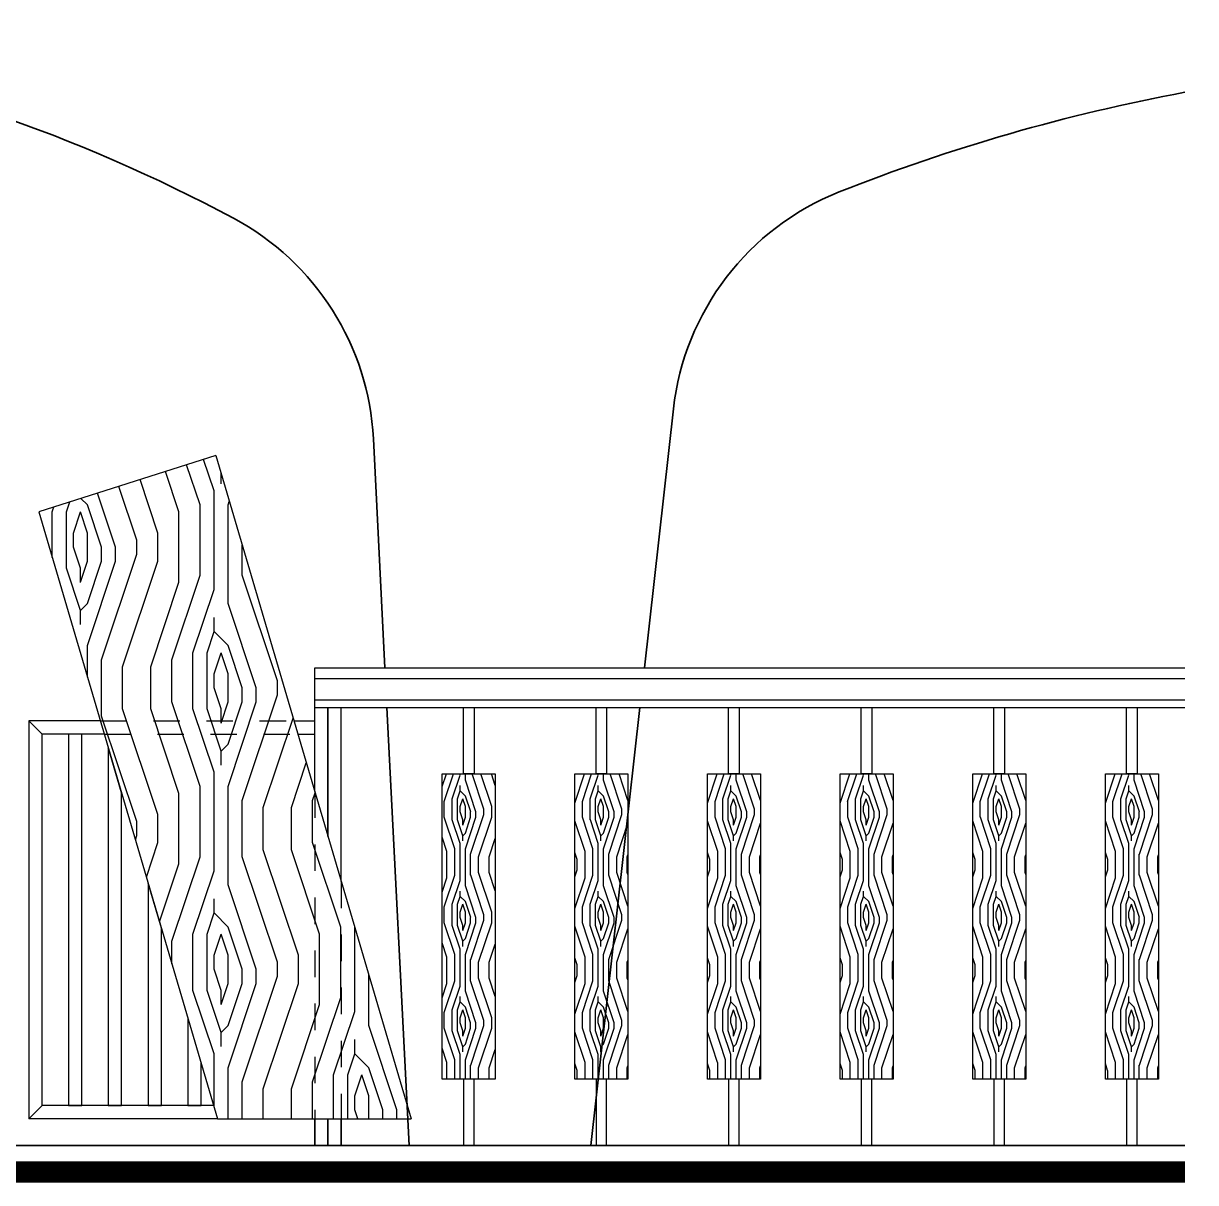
# Model space of a CAD drawing. Header units: millimetres. Extents: x 525387 to 527545, y 2235066 to 2235448.
# Drawn here: x 525734.196 to 525738.614, y 2235224.352 to 2235228.72 of the extents above; entities that cross this region are included whole.
import ezdxf

# ---------------------------------------------------------------- set-up
doc = ezdxf.new("R2010")
doc.units = ezdxf.units.MM
doc.linetypes.add('JIS_02_1.0', pattern=[2, 1, -1])
for name, color, linetype in [('auxiliar', 6, 'Continuous'), ('muebles', 2, 'Continuous'), ('ventanas', 3, 'Continuous')]:
    doc.layers.add(name, color=color, linetype=linetype)
doc.layers.add('muro', color=5, linetype='Continuous', lineweight=35)

msp = doc.modelspace()

# ---------------------------------------------------------------- hatches: boundary and pattern name
at = {"layer": 'muebles', "ltscale": 0.02}
h = msp.add_hatch(dxfattribs=at)
h.set_pattern_fill('HTWOOD25', color=22, scale=1.5, angle=-90.77, style=0, pattern_type=2)
h.set_pattern_definition([(45, (525734.9404, 2235224.9164), (0, 1.06066), [0.0375, -0.7125]), (135, (525734.9669, 2235225.3141), (-1.06066, 8e-17), [0.075, -0.675]), (90, (525734.9139, 2235225.15503), (-0.53033, 0.53033), [0.053025, -0.159075, 0.053025, -0.10605, 0.37125, -0.318235]), (90, (525734.9404, 2235224.86335), (-0.53033, 0.53033), [0.05303, -0.106065, 0.05303, -0.84853]), (90, (525735.073, 2235225.102), (-0.53033, 0.53033), [0.05303, -1.00763]), (90, (525735.15255, 2235225.1285), (-0.53033, 0.53033), [0.05303, -1.00763]), (90, (525735.01997, 2235225.102), (-0.53033, 0.53033), [0.05303, -1.00763]), (90, (525734.96693, 2235225.102), (-0.53033, 0.53033), [0.10607, -0.9546]), (90, (525734.70177, 2235225.6323), (-0.53033, 0.53033), [0.10607, -0.9546]), (90, (525734.8874, 2235225.0755), (-0.53033, 0.53033), [0.21213, -0.84853]), (90, (525734.83435, 2235225.0755), (-0.53033, 0.53033), [0.21213, -0.84853]), (90, (525735.01997, 2235225.5793), (-0.53033, 0.53033), [0.21213, -0.84853]), (90, (525734.7548, 2235225.102), (-0.53033, 0.53033), [0.1591, -0.90156]), (90, (525734.5692, 2235225.0755), (-0.53033, 0.53033), [0.1591, -0.90156]), (90, (525734.67525, 2235225.0755), (-0.53033, 0.53033), [0.1591, -0.90156]), (90, (525734.86087, 2235225.5793), (-0.53033, 0.53033), [0.26517, -0.7955]), (90, (525734.7813, 2235225.5528), (-0.53033, 0.53033), [0.26517, -0.7955]), (90, (525734.96693, 2235225.4732), (-0.53033, 0.53033), [0.37123, -0.68943]), (71.565, (525734.94042, 2235225.02244), (0.53033, 0.53033), [0.08385, -1.5932]), (71.565, (525734.8874, 2235225.2876), (0.53033, 0.53033), [0.08385, -1.5932]), (71.565, (525734.9139, 2235225.20806), (0.53033, 0.53033), [0.08385, -1.5932]), (71.565, (525734.96693, 2235224.9429), (0.53033, 0.53033), [0.1677, -1.50935]), (71.565, (525734.83435, 2235225.2876), (0.53033, 0.53033), [0.25156, -1.4255]), (71.565, (525734.7548, 2235225.2611), (0.53033, 0.53033), [0.33541, -1.34164]), (71.565, (525734.67525, 2235225.23458), (0.53033, 0.53033), [0.33541, -1.34164]), (71.565, (525734.4366, 2235225.31413), (0.53033, 0.53033), [0.33541, -1.34164]), (71.565, (525734.48964, 2235225.2611), (0.53033, 0.53033), [0.41926, -1.25779]), (71.565, (525734.5692, 2235225.23458), (0.53033, 0.53033), [0.41926, -1.25779]), (108.435, (525734.96693, 2235225.20806), (-0.53033, 0.53033), [0.08385, -1.5932]), (108.435, (525734.94042, 2235225.07548), (-0.53033, 0.53033), [0.08385, -1.5932]), (108.435, (525734.94042, 2235224.91638), (-0.53033, 0.53033), [0.1677, -1.50935]), (108.435, (525735.01997, 2235225.15503), (-0.53033, 0.53033), [0.1677, -1.50935]), (108.435, (525734.9139, 2235224.83683), (-0.53033, 0.53033), [0.25156, -1.4255]), (108.435, (525734.86087, 2235224.7838), (-0.53033, 0.53033), [0.33541, -1.34164]), (108.435, (525735.31165, 2235225.2876), (-0.53033, 0.53033), [0.33541, -1.34164]), (108.435, (525735.073, 2235225.15503), (-0.53033, 0.53033), [0.33541, -1.34164]), (108.435, (525735.2321, 2235225.20806), (-0.53033, 0.53033), [0.41926, -1.25779]), (108.435, (525735.15255, 2235225.18154), (-0.53033, 0.53033), [0.41926, -1.25779])])
h.paths.add_polyline_path([(525734.9274, 2235224.5916), (525734.2536, 2235226.88), (525734.921, 2235227.0916), (525735.6571, 2235224.5916)])
h = msp.add_hatch(dxfattribs=at)
h.set_pattern_fill('HTWOOD25', color=22, scale=0.5625, angle=-90.77, style=0, pattern_type=2)
h.set_pattern_definition([(45, (525735.8516, 2235224.8634), (0, 0.39775), [0.01406, -0.26719]), (135, (525735.86154, 2235225.01257), (-0.39775, 3e-17), [0.028125, -0.253125]), (90, (525735.84165, 2235224.9529), (-0.198874, 0.198874), [0.019884, -0.059653, 0.019884, -0.039769, 0.139219, -0.119338]), (90, (525735.8516, 2235224.84352), (-0.198874, 0.198874), [0.019887, -0.039774, 0.019887, -0.3182]), (90, (525735.90132, 2235224.93302), (-0.198874, 0.198874), [0.01989, -0.37786]), (90, (525735.93115, 2235224.94296), (-0.198874, 0.198874), [0.01989, -0.37786]), (90, (525735.88143, 2235224.93302), (-0.198874, 0.198874), [0.01989, -0.37786]), (90, (525735.86154, 2235224.93302), (-0.198874, 0.198874), [0.039774, -0.357973]), (90, (525735.7621, 2235225.13189), (-0.198874, 0.198874), [0.039774, -0.35797]), (90, (525735.8317, 2235224.92307), (-0.198874, 0.198874), [0.07955, -0.3182]), (90, (525735.81182, 2235224.92307), (-0.198874, 0.198874), [0.07955, -0.3182]), (90, (525735.88143, 2235225.112), (-0.198874, 0.198874), [0.07955, -0.3182]), (90, (525735.782, 2235224.93302), (-0.198874, 0.198874), [0.05966, -0.338085]), (90, (525735.71239, 2235224.92307), (-0.198874, 0.198874), [0.05966, -0.338085]), (90, (525735.75216, 2235224.92307), (-0.198874, 0.198874), [0.05966, -0.338085]), (90, (525735.82177, 2235225.112), (-0.198874, 0.198874), [0.09944, -0.29831]), (90, (525735.79193, 2235225.10206), (-0.198874, 0.198874), [0.09944, -0.29831]), (90, (525735.86154, 2235225.07223), (-0.198874, 0.198874), [0.13921, -0.258536]), (71.565, (525735.8516, 2235224.90318), (0.198874, 0.198874), [0.031445, -0.59745]), (71.565, (525735.83171, 2235225.00262), (0.198874, 0.198874), [0.031445, -0.59745]), (71.565, (525735.84165, 2235224.97279), (0.198874, 0.198874), [0.031445, -0.59745]), (71.565, (525735.86154, 2235224.87335), (0.198874, 0.198874), [0.06289, -0.566005]), (71.565, (525735.81182, 2235225.00262), (0.198874, 0.198874), [0.094334, -0.53456]), (71.565, (525735.78199, 2235224.99268), (0.198874, 0.198874), [0.12578, -0.503115]), (71.565, (525735.75216, 2235224.98273), (0.198874, 0.198874), [0.12578, -0.503115]), (71.565, (525735.66267, 2235225.01257), (0.198874, 0.198874), [0.12578, -0.503115]), (71.565, (525735.68255, 2235224.99268), (0.198874, 0.198874), [0.157224, -0.47167]), (71.565, (525735.71239, 2235224.98273), (0.198874, 0.198874), [0.157224, -0.47167]), (108.435, (525735.86154, 2235224.97279), (-0.198874, 0.198874), [0.031445, -0.59745]), (108.435, (525735.8516, 2235224.92307), (-0.198874, 0.198874), [0.031445, -0.59745]), (108.435, (525735.8516, 2235224.86341), (-0.198874, 0.198874), [0.06289, -0.566005]), (108.435, (525735.88143, 2235224.9529), (-0.198874, 0.198874), [0.06289, -0.566005]), (108.435, (525735.84165, 2235224.83358), (-0.198874, 0.198874), [0.094334, -0.53456]), (108.435, (525735.82177, 2235224.81369), (-0.198874, 0.198874), [0.12578, -0.503115]), (108.435, (525735.99081, 2235225.00262), (-0.198874, 0.198874), [0.12578, -0.503115]), (108.435, (525735.90132, 2235224.9529), (-0.198874, 0.198874), [0.12578, -0.503115]), (108.435, (525735.96098, 2235224.97279), (-0.198874, 0.198874), [0.157224, -0.47167]), (108.435, (525735.93115, 2235224.96285), (-0.198874, 0.198874), [0.157224, -0.47167])])
h.paths.add_polyline_path([(525735.7742, 2235225.8916), (525735.9742, 2235225.8916), (525735.9742, 2235224.7416), (525735.7742, 2235224.7416)])
h = msp.add_hatch(dxfattribs=at)
h.set_pattern_fill('HTWOOD25', color=22, scale=0.5625, angle=-90.77, style=0, pattern_type=2)
h.set_pattern_definition([(45, (525736.37227, 2235224.8634), (0, 0.39775), [0.01406, -0.26719]), (135, (525736.3822, 2235225.01257), (-0.39775, 3e-17), [0.028125, -0.253125]), (90, (525736.36232, 2235224.9529), (-0.198874, 0.198874), [0.019884, -0.059653, 0.019884, -0.039769, 0.139219, -0.119338]), (90, (525736.37227, 2235224.84352), (-0.198874, 0.198874), [0.019887, -0.039774, 0.019887, -0.3182]), (90, (525736.42199, 2235224.93302), (-0.198874, 0.198874), [0.01989, -0.37786]), (90, (525736.45182, 2235224.94296), (-0.198874, 0.198874), [0.01989, -0.37786]), (90, (525736.4021, 2235224.93302), (-0.198874, 0.198874), [0.01989, -0.37786]), (90, (525736.38221, 2235224.93302), (-0.198874, 0.198874), [0.039774, -0.357973]), (90, (525736.28278, 2235225.13189), (-0.198874, 0.198874), [0.039774, -0.35797]), (90, (525736.35238, 2235224.92307), (-0.198874, 0.198874), [0.07955, -0.3182]), (90, (525736.3325, 2235224.92307), (-0.198874, 0.198874), [0.07955, -0.3182]), (90, (525736.4021, 2235225.112), (-0.198874, 0.198874), [0.07955, -0.3182]), (90, (525736.30266, 2235224.93302), (-0.198874, 0.198874), [0.05966, -0.338085]), (90, (525736.23306, 2235224.92307), (-0.198874, 0.198874), [0.05966, -0.338085]), (90, (525736.27283, 2235224.92307), (-0.198874, 0.198874), [0.05966, -0.338085]), (90, (525736.34244, 2235225.112), (-0.198874, 0.198874), [0.09944, -0.29831]), (90, (525736.3126, 2235225.10206), (-0.198874, 0.198874), [0.09944, -0.29831]), (90, (525736.38221, 2235225.07223), (-0.198874, 0.198874), [0.13921, -0.258536]), (71.565, (525736.37227, 2235224.90318), (0.198874, 0.198874), [0.031445, -0.59745]), (71.565, (525736.35238, 2235225.00262), (0.198874, 0.198874), [0.031445, -0.59745]), (71.565, (525736.36232, 2235224.97279), (0.198874, 0.198874), [0.031445, -0.59745]), (71.565, (525736.38221, 2235224.87335), (0.198874, 0.198874), [0.06289, -0.566005]), (71.565, (525736.33249, 2235225.00262), (0.198874, 0.198874), [0.094334, -0.53456]), (71.565, (525736.30266, 2235224.99268), (0.198874, 0.198874), [0.12578, -0.503115]), (71.565, (525736.27283, 2235224.98273), (0.198874, 0.198874), [0.12578, -0.503115]), (71.565, (525736.18334, 2235225.01257), (0.198874, 0.198874), [0.12578, -0.503115]), (71.565, (525736.20323, 2235224.99268), (0.198874, 0.198874), [0.157224, -0.47167]), (71.565, (525736.23306, 2235224.98273), (0.198874, 0.198874), [0.157224, -0.47167]), (108.435, (525736.38221, 2235224.97279), (-0.198874, 0.198874), [0.031445, -0.59745]), (108.435, (525736.37227, 2235224.92307), (-0.198874, 0.198874), [0.031445, -0.59745]), (108.435, (525736.37227, 2235224.86341), (-0.198874, 0.198874), [0.06289, -0.566005]), (108.435, (525736.4021, 2235224.9529), (-0.198874, 0.198874), [0.06289, -0.566005]), (108.435, (525736.36232, 2235224.83358), (-0.198874, 0.198874), [0.094334, -0.53456]), (108.435, (525736.34244, 2235224.81369), (-0.198874, 0.198874), [0.12578, -0.503115]), (108.435, (525736.51148, 2235225.00262), (-0.198874, 0.198874), [0.12578, -0.503115]), (108.435, (525736.42199, 2235224.9529), (-0.198874, 0.198874), [0.12578, -0.503115]), (108.435, (525736.48165, 2235224.97279), (-0.198874, 0.198874), [0.157224, -0.47167]), (108.435, (525736.45182, 2235224.96285), (-0.198874, 0.198874), [0.157224, -0.47167])])
h.paths.add_polyline_path([(525736.2742, 2235225.8916), (525736.4742, 2235225.8916), (525736.4742, 2235224.7416), (525736.2742, 2235224.7416)])
h = msp.add_hatch(dxfattribs=at)
h.set_pattern_fill('HTWOOD25', color=22, scale=0.5625, angle=-90.77, style=0, pattern_type=2)
h.set_pattern_definition([(45, (525736.87227, 2235224.8634), (0, 0.39775), [0.01406, -0.26719]), (135, (525736.8822, 2235225.01257), (-0.39775, 3e-17), [0.028125, -0.253125]), (90, (525736.86232, 2235224.9529), (-0.198874, 0.198874), [0.019884, -0.059653, 0.019884, -0.039769, 0.139219, -0.119338]), (90, (525736.87227, 2235224.84352), (-0.198874, 0.198874), [0.019887, -0.039774, 0.019887, -0.3182]), (90, (525736.92199, 2235224.93302), (-0.198874, 0.198874), [0.01989, -0.37786]), (90, (525736.95182, 2235224.94296), (-0.198874, 0.198874), [0.01989, -0.37786]), (90, (525736.9021, 2235224.93302), (-0.198874, 0.198874), [0.01989, -0.37786]), (90, (525736.88221, 2235224.93302), (-0.198874, 0.198874), [0.039774, -0.357973]), (90, (525736.78278, 2235225.13189), (-0.198874, 0.198874), [0.039774, -0.35797]), (90, (525736.85238, 2235224.92307), (-0.198874, 0.198874), [0.07955, -0.3182]), (90, (525736.8325, 2235224.92307), (-0.198874, 0.198874), [0.07955, -0.3182]), (90, (525736.9021, 2235225.112), (-0.198874, 0.198874), [0.07955, -0.3182]), (90, (525736.80266, 2235224.93302), (-0.198874, 0.198874), [0.05966, -0.338085]), (90, (525736.73306, 2235224.92307), (-0.198874, 0.198874), [0.05966, -0.338085]), (90, (525736.77283, 2235224.92307), (-0.198874, 0.198874), [0.05966, -0.338085]), (90, (525736.84244, 2235225.112), (-0.198874, 0.198874), [0.09944, -0.29831]), (90, (525736.8126, 2235225.10206), (-0.198874, 0.198874), [0.09944, -0.29831]), (90, (525736.88221, 2235225.07223), (-0.198874, 0.198874), [0.13921, -0.258536]), (71.565, (525736.87227, 2235224.90318), (0.198874, 0.198874), [0.031445, -0.59745]), (71.565, (525736.85238, 2235225.00262), (0.198874, 0.198874), [0.031445, -0.59745]), (71.565, (525736.86232, 2235224.97279), (0.198874, 0.198874), [0.031445, -0.59745]), (71.565, (525736.88221, 2235224.87335), (0.198874, 0.198874), [0.06289, -0.566005]), (71.565, (525736.83249, 2235225.00262), (0.198874, 0.198874), [0.094334, -0.53456]), (71.565, (525736.80266, 2235224.99268), (0.198874, 0.198874), [0.12578, -0.503115]), (71.565, (525736.77283, 2235224.98273), (0.198874, 0.198874), [0.12578, -0.503115]), (71.565, (525736.68334, 2235225.01257), (0.198874, 0.198874), [0.12578, -0.503115]), (71.565, (525736.70323, 2235224.99268), (0.198874, 0.198874), [0.157224, -0.47167]), (71.565, (525736.73306, 2235224.98273), (0.198874, 0.198874), [0.157224, -0.47167]), (108.435, (525736.88221, 2235224.97279), (-0.198874, 0.198874), [0.031445, -0.59745]), (108.435, (525736.87227, 2235224.92307), (-0.198874, 0.198874), [0.031445, -0.59745]), (108.435, (525736.87227, 2235224.86341), (-0.198874, 0.198874), [0.06289, -0.566005]), (108.435, (525736.9021, 2235224.9529), (-0.198874, 0.198874), [0.06289, -0.566005]), (108.435, (525736.86232, 2235224.83358), (-0.198874, 0.198874), [0.094334, -0.53456]), (108.435, (525736.84244, 2235224.81369), (-0.198874, 0.198874), [0.12578, -0.503115]), (108.435, (525737.01148, 2235225.00262), (-0.198874, 0.198874), [0.12578, -0.503115]), (108.435, (525736.92199, 2235224.9529), (-0.198874, 0.198874), [0.12578, -0.503115]), (108.435, (525736.98165, 2235224.97279), (-0.198874, 0.198874), [0.157224, -0.47167]), (108.435, (525736.95182, 2235224.96285), (-0.198874, 0.198874), [0.157224, -0.47167])])
h.paths.add_polyline_path([(525736.7742, 2235225.8916), (525736.9742, 2235225.8916), (525736.9742, 2235224.7416), (525736.7742, 2235224.7416)])
h = msp.add_hatch(dxfattribs=at)
h.set_pattern_fill('HTWOOD25', color=22, scale=0.5625, angle=-90.77, style=0, pattern_type=2)
h.set_pattern_definition([(45, (525737.37227, 2235224.8634), (0, 0.39775), [0.01406, -0.26719]), (135, (525737.3822, 2235225.01257), (-0.39775, 3e-17), [0.028125, -0.253125]), (90, (525737.36232, 2235224.9529), (-0.198874, 0.198874), [0.019884, -0.059653, 0.019884, -0.039769, 0.139219, -0.119338]), (90, (525737.37227, 2235224.84352), (-0.198874, 0.198874), [0.019887, -0.039774, 0.019887, -0.3182]), (90, (525737.42199, 2235224.93302), (-0.198874, 0.198874), [0.01989, -0.37786]), (90, (525737.45182, 2235224.94296), (-0.198874, 0.198874), [0.01989, -0.37786]), (90, (525737.4021, 2235224.93302), (-0.198874, 0.198874), [0.01989, -0.37786]), (90, (525737.38221, 2235224.93302), (-0.198874, 0.198874), [0.039774, -0.357973]), (90, (525737.28278, 2235225.13189), (-0.198874, 0.198874), [0.039774, -0.35797]), (90, (525737.35238, 2235224.92307), (-0.198874, 0.198874), [0.07955, -0.3182]), (90, (525737.3325, 2235224.92307), (-0.198874, 0.198874), [0.07955, -0.3182]), (90, (525737.4021, 2235225.112), (-0.198874, 0.198874), [0.07955, -0.3182]), (90, (525737.30266, 2235224.93302), (-0.198874, 0.198874), [0.05966, -0.338085]), (90, (525737.23306, 2235224.92307), (-0.198874, 0.198874), [0.05966, -0.338085]), (90, (525737.27283, 2235224.92307), (-0.198874, 0.198874), [0.05966, -0.338085]), (90, (525737.34244, 2235225.112), (-0.198874, 0.198874), [0.09944, -0.29831]), (90, (525737.3126, 2235225.10206), (-0.198874, 0.198874), [0.09944, -0.29831]), (90, (525737.38221, 2235225.07223), (-0.198874, 0.198874), [0.13921, -0.258536]), (71.565, (525737.37227, 2235224.90318), (0.198874, 0.198874), [0.031445, -0.59745]), (71.565, (525737.35238, 2235225.00262), (0.198874, 0.198874), [0.031445, -0.59745]), (71.565, (525737.36232, 2235224.97279), (0.198874, 0.198874), [0.031445, -0.59745]), (71.565, (525737.38221, 2235224.87335), (0.198874, 0.198874), [0.06289, -0.566005]), (71.565, (525737.33249, 2235225.00262), (0.198874, 0.198874), [0.094334, -0.53456]), (71.565, (525737.30266, 2235224.99268), (0.198874, 0.198874), [0.12578, -0.503115]), (71.565, (525737.27283, 2235224.98273), (0.198874, 0.198874), [0.12578, -0.503115]), (71.565, (525737.18334, 2235225.01257), (0.198874, 0.198874), [0.12578, -0.503115]), (71.565, (525737.20323, 2235224.99268), (0.198874, 0.198874), [0.157224, -0.47167]), (71.565, (525737.23306, 2235224.98273), (0.198874, 0.198874), [0.157224, -0.47167]), (108.435, (525737.38221, 2235224.97279), (-0.198874, 0.198874), [0.031445, -0.59745]), (108.435, (525737.37227, 2235224.92307), (-0.198874, 0.198874), [0.031445, -0.59745]), (108.435, (525737.37227, 2235224.86341), (-0.198874, 0.198874), [0.06289, -0.566005]), (108.435, (525737.4021, 2235224.9529), (-0.198874, 0.198874), [0.06289, -0.566005]), (108.435, (525737.36232, 2235224.83358), (-0.198874, 0.198874), [0.094334, -0.53456]), (108.435, (525737.34244, 2235224.81369), (-0.198874, 0.198874), [0.12578, -0.503115]), (108.435, (525737.51148, 2235225.00262), (-0.198874, 0.198874), [0.12578, -0.503115]), (108.435, (525737.42199, 2235224.9529), (-0.198874, 0.198874), [0.12578, -0.503115]), (108.435, (525737.48165, 2235224.97279), (-0.198874, 0.198874), [0.157224, -0.47167]), (108.435, (525737.45182, 2235224.96285), (-0.198874, 0.198874), [0.157224, -0.47167])])
h.paths.add_polyline_path([(525737.2742, 2235225.8916), (525737.4742, 2235225.8916), (525737.4742, 2235224.7416), (525737.2742, 2235224.7416)])
h = msp.add_hatch(dxfattribs=at)
h.set_pattern_fill('HTWOOD25', color=22, scale=0.5625, angle=-90.77, style=0, pattern_type=2)
h.set_pattern_definition([(45, (525737.87227, 2235224.8634), (0, 0.39775), [0.01406, -0.26719]), (135, (525737.8822, 2235225.01257), (-0.39775, 3e-17), [0.028125, -0.253125]), (90, (525737.86232, 2235224.9529), (-0.198874, 0.198874), [0.019884, -0.059653, 0.019884, -0.039769, 0.139219, -0.119338]), (90, (525737.87227, 2235224.84352), (-0.198874, 0.198874), [0.019887, -0.039774, 0.019887, -0.3182]), (90, (525737.92199, 2235224.93302), (-0.198874, 0.198874), [0.01989, -0.37786]), (90, (525737.95182, 2235224.94296), (-0.198874, 0.198874), [0.01989, -0.37786]), (90, (525737.9021, 2235224.93302), (-0.198874, 0.198874), [0.01989, -0.37786]), (90, (525737.88221, 2235224.93302), (-0.198874, 0.198874), [0.039774, -0.357973]), (90, (525737.78278, 2235225.13189), (-0.198874, 0.198874), [0.039774, -0.35797]), (90, (525737.85238, 2235224.92307), (-0.198874, 0.198874), [0.07955, -0.3182]), (90, (525737.8325, 2235224.92307), (-0.198874, 0.198874), [0.07955, -0.3182]), (90, (525737.9021, 2235225.112), (-0.198874, 0.198874), [0.07955, -0.3182]), (90, (525737.80266, 2235224.93302), (-0.198874, 0.198874), [0.05966, -0.338085]), (90, (525737.73306, 2235224.92307), (-0.198874, 0.198874), [0.05966, -0.338085]), (90, (525737.77283, 2235224.92307), (-0.198874, 0.198874), [0.05966, -0.338085]), (90, (525737.84244, 2235225.112), (-0.198874, 0.198874), [0.09944, -0.29831]), (90, (525737.8126, 2235225.10206), (-0.198874, 0.198874), [0.09944, -0.29831]), (90, (525737.88221, 2235225.07223), (-0.198874, 0.198874), [0.13921, -0.258536]), (71.565, (525737.87227, 2235224.90318), (0.198874, 0.198874), [0.031445, -0.59745]), (71.565, (525737.85238, 2235225.00262), (0.198874, 0.198874), [0.031445, -0.59745]), (71.565, (525737.86232, 2235224.97279), (0.198874, 0.198874), [0.031445, -0.59745]), (71.565, (525737.88221, 2235224.87335), (0.198874, 0.198874), [0.06289, -0.566005]), (71.565, (525737.83249, 2235225.00262), (0.198874, 0.198874), [0.094334, -0.53456]), (71.565, (525737.80266, 2235224.99268), (0.198874, 0.198874), [0.12578, -0.503115]), (71.565, (525737.77283, 2235224.98273), (0.198874, 0.198874), [0.12578, -0.503115]), (71.565, (525737.68334, 2235225.01257), (0.198874, 0.198874), [0.12578, -0.503115]), (71.565, (525737.70323, 2235224.99268), (0.198874, 0.198874), [0.157224, -0.47167]), (71.565, (525737.73306, 2235224.98273), (0.198874, 0.198874), [0.157224, -0.47167]), (108.435, (525737.88221, 2235224.97279), (-0.198874, 0.198874), [0.031445, -0.59745]), (108.435, (525737.87227, 2235224.92307), (-0.198874, 0.198874), [0.031445, -0.59745]), (108.435, (525737.87227, 2235224.86341), (-0.198874, 0.198874), [0.06289, -0.566005]), (108.435, (525737.9021, 2235224.9529), (-0.198874, 0.198874), [0.06289, -0.566005]), (108.435, (525737.86232, 2235224.83358), (-0.198874, 0.198874), [0.094334, -0.53456]), (108.435, (525737.84244, 2235224.81369), (-0.198874, 0.198874), [0.12578, -0.503115]), (108.435, (525738.01148, 2235225.00262), (-0.198874, 0.198874), [0.12578, -0.503115]), (108.435, (525737.92199, 2235224.9529), (-0.198874, 0.198874), [0.12578, -0.503115]), (108.435, (525737.98165, 2235224.97279), (-0.198874, 0.198874), [0.157224, -0.47167]), (108.435, (525737.95182, 2235224.96285), (-0.198874, 0.198874), [0.157224, -0.47167])])
h.paths.add_polyline_path([(525737.7742, 2235225.8916), (525737.9742, 2235225.8916), (525737.9742, 2235224.7416), (525737.7742, 2235224.7416)])
h = msp.add_hatch(dxfattribs=at)
h.set_pattern_fill('HTWOOD25', color=22, scale=0.5625, angle=-90.77, style=0, pattern_type=2)
h.set_pattern_definition([(45, (525738.37227, 2235224.8634), (0, 0.39775), [0.01406, -0.26719]), (135, (525738.3822, 2235225.01257), (-0.39775, 3e-17), [0.028125, -0.253125]), (90, (525738.36232, 2235224.9529), (-0.198874, 0.198874), [0.019884, -0.059653, 0.019884, -0.039769, 0.139219, -0.119338]), (90, (525738.37227, 2235224.84352), (-0.198874, 0.198874), [0.019887, -0.039774, 0.019887, -0.3182]), (90, (525738.42199, 2235224.93302), (-0.198874, 0.198874), [0.01989, -0.37786]), (90, (525738.45182, 2235224.94296), (-0.198874, 0.198874), [0.01989, -0.37786]), (90, (525738.4021, 2235224.93302), (-0.198874, 0.198874), [0.01989, -0.37786]), (90, (525738.38221, 2235224.93302), (-0.198874, 0.198874), [0.039774, -0.357973]), (90, (525738.28278, 2235225.13189), (-0.198874, 0.198874), [0.039774, -0.35797]), (90, (525738.35238, 2235224.92307), (-0.198874, 0.198874), [0.07955, -0.3182]), (90, (525738.3325, 2235224.92307), (-0.198874, 0.198874), [0.07955, -0.3182]), (90, (525738.4021, 2235225.112), (-0.198874, 0.198874), [0.07955, -0.3182]), (90, (525738.30266, 2235224.93302), (-0.198874, 0.198874), [0.05966, -0.338085]), (90, (525738.23306, 2235224.92307), (-0.198874, 0.198874), [0.05966, -0.338085]), (90, (525738.27283, 2235224.92307), (-0.198874, 0.198874), [0.05966, -0.338085]), (90, (525738.34244, 2235225.112), (-0.198874, 0.198874), [0.09944, -0.29831]), (90, (525738.3126, 2235225.10206), (-0.198874, 0.198874), [0.09944, -0.29831]), (90, (525738.38221, 2235225.07223), (-0.198874, 0.198874), [0.13921, -0.258536]), (71.565, (525738.37227, 2235224.90318), (0.198874, 0.198874), [0.031445, -0.59745]), (71.565, (525738.35238, 2235225.00262), (0.198874, 0.198874), [0.031445, -0.59745]), (71.565, (525738.36232, 2235224.97279), (0.198874, 0.198874), [0.031445, -0.59745]), (71.565, (525738.38221, 2235224.87335), (0.198874, 0.198874), [0.06289, -0.566005]), (71.565, (525738.33249, 2235225.00262), (0.198874, 0.198874), [0.094334, -0.53456]), (71.565, (525738.30266, 2235224.99268), (0.198874, 0.198874), [0.12578, -0.503115]), (71.565, (525738.27283, 2235224.98273), (0.198874, 0.198874), [0.12578, -0.503115]), (71.565, (525738.18334, 2235225.01257), (0.198874, 0.198874), [0.12578, -0.503115]), (71.565, (525738.20323, 2235224.99268), (0.198874, 0.198874), [0.157224, -0.47167]), (71.565, (525738.23306, 2235224.98273), (0.198874, 0.198874), [0.157224, -0.47167]), (108.435, (525738.38221, 2235224.97279), (-0.198874, 0.198874), [0.031445, -0.59745]), (108.435, (525738.37227, 2235224.92307), (-0.198874, 0.198874), [0.031445, -0.59745]), (108.435, (525738.37227, 2235224.86341), (-0.198874, 0.198874), [0.06289, -0.566005]), (108.435, (525738.4021, 2235224.9529), (-0.198874, 0.198874), [0.06289, -0.566005]), (108.435, (525738.36232, 2235224.83358), (-0.198874, 0.198874), [0.094334, -0.53456]), (108.435, (525738.34244, 2235224.81369), (-0.198874, 0.198874), [0.12578, -0.503115]), (108.435, (525738.51148, 2235225.00262), (-0.198874, 0.198874), [0.12578, -0.503115]), (108.435, (525738.42199, 2235224.9529), (-0.198874, 0.198874), [0.12578, -0.503115]), (108.435, (525738.48165, 2235224.97279), (-0.198874, 0.198874), [0.157224, -0.47167]), (108.435, (525738.45182, 2235224.96285), (-0.198874, 0.198874), [0.157224, -0.47167])])
h.paths.add_polyline_path([(525738.2742, 2235225.8916), (525738.4742, 2235225.8916), (525738.4742, 2235224.7416), (525738.2742, 2235224.7416)])

# ---------------------------------------------------------------- linework, layer by layer
at = {"layer": 'auxiliar', "linetype": 'JIS_02_1.0', "lineweight": -3, "ltscale": 0.1}
for p, q in [((525734.4857, 2235226.0916), (525735.2155, 2235226.0916)), ((525734.5005, 2235226.0416), (525735.2302, 2235226.0416)), ((525735.2937, 2235225.826), (525735.2937, 2235224.5916)), ((525735.3937, 2235225.4863), (525735.3937, 2235224.5916))]:
    msp.add_line(p, q, dxfattribs=at)
at = {"layer": 'muro', "color": 8}
for p, q in [((525736.646, 2235227.2673), (525736.5367, 2235226.2916)), ((525735.5148, 2235227.1547), (525735.5584, 2235226.2916)), ((525735.566, 2235226.1416), (525735.6494, 2235224.4916)), ((525736.5199, 2235226.1416), (525736.335, 2235224.4916))]:
    msp.add_line(p, q, dxfattribs=at)
at = {"layer": 'muro', "color": 6}
for p, q in [((525735.3437, 2235226.1416), (525735.3437, 2235225.6562)), ((525735.3437, 2235224.5916), (525735.3437, 2235224.4916))]:
    msp.add_line(p, q, dxfattribs=at)
at = {"layer": 'muro', "color": 2}
for p, q in [((525735.2937, 2235224.5916), (525735.2937, 2235224.4916)), ((525735.3937, 2235224.5916), (525735.3937, 2235224.4916))]:
    msp.add_line(p, q, dxfattribs=at)
at = {"layer": 'muro'}
msp.add_line((525715.6909, 2235224.4916), (525738.5742, 2235224.4916), dxfattribs=at)
at = {"layer": 'muro', "const_width": 0.08}
msp.add_lwpolyline([(525714.992, 2235228.4766), (525715.6142, 2235224.3916), (525738.5742, 2235224.3916)], dxfattribs=at)
at = {"layer": 'muro', "color": 8}
for centre, radius, start, end in [((525732.0571, 2235222.5059), 6.2145, 61.86407, 98.54943), ((525739.8506, 2235221.5803), 6.9979, 100.50913, 111.62881), ((525737.6398, 2235227.1559), 1, 111.6288, 173.6062), ((525734.5161, 2235227.1042), 1, 2.8942, 61.8641)]:
    msp.add_arc(centre, radius, start, end, dxfattribs=at)
at = {"layer": 'ventanas'}
for p, q in [((525734.921, 2235227.0916), (525734.2536, 2235226.88)), ((525734.921, 2235227.0916), (525735.6571, 2235224.5916)), ((525734.2536, 2235226.88), (525734.9274, 2235224.5916)), ((525734.9274, 2235224.5916), (525735.6571, 2235224.5916))]:
    msp.add_line(p, q, dxfattribs=at)
at = {"layer": 'ventanas', "color": 2}
for p, q in [((525735.2937, 2235226.2916), (525738.5742, 2235226.2916)), ((525735.2937, 2235226.1416), (525735.2937, 2235226.2916)), ((525735.2937, 2235226.1416), (525738.5742, 2235226.1416)), ((525735.2937, 2235225.826), (525735.2937, 2235226.1416)), ((525735.3937, 2235225.4863), (525735.3937, 2235226.1416)), ((525734.4857, 2235226.0916), (525734.2157, 2235226.0916)), ((525735.2155, 2235226.0916), (525735.2937, 2235226.0916)), ((525734.5005, 2235226.0416), (525734.2657, 2235226.0416)), ((525735.2302, 2235226.0416), (525735.2937, 2235226.0416)), ((525734.9127, 2235224.6416), (525734.2657, 2235224.6416)), ((525734.9274, 2235224.5916), (525734.2157, 2235224.5916))]:
    msp.add_line(p, q, dxfattribs=at)
at = {"layer": 'ventanas', "color": 6}
for p, q in [((525735.2937, 2235226.2516), (525738.5742, 2235226.2516)), ((525735.2937, 2235226.1716), (525738.5742, 2235226.1716))]:
    msp.add_line(p, q, dxfattribs=at)
at = {"layer": 'ventanas', "color": 2}
for points in [[(525735.8542, 2235226.1416), (525735.8942, 2235226.1416), (525735.8942, 2235225.8916), (525735.8542, 2235225.8916)], [(525736.3542, 2235226.1416), (525736.3942, 2235226.1416), (525736.3942, 2235225.8916), (525736.3542, 2235225.8916)], [(525736.8542, 2235226.1416), (525736.8942, 2235226.1416), (525736.8942, 2235225.8916), (525736.8542, 2235225.8916)], [(525737.3542, 2235226.1416), (525737.3942, 2235226.1416), (525737.3942, 2235225.8916), (525737.3542, 2235225.8916)], [(525737.8542, 2235226.1416), (525737.8942, 2235226.1416), (525737.8942, 2235225.8916), (525737.8542, 2235225.8916)], [(525738.3542, 2235226.1416), (525738.3942, 2235226.1416), (525738.3942, 2235225.8916), (525738.3542, 2235225.8916)], [(525734.2657, 2235226.0416), (525734.2157, 2235226.0916), (525734.2157, 2235224.5916), (525734.2657, 2235224.6416)], [(525734.4157, 2235226.0416), (525734.3657, 2235226.0416), (525734.3657, 2235224.6416), (525734.4157, 2235224.6416)], [(525734.5657, 2235225.8199), (525734.5225, 2235225.9667), (525734.5157, 2235225.9898), (525734.5157, 2235224.6416), (525734.5657, 2235224.6416)], [(525735.7742, 2235225.8916), (525735.9742, 2235225.8916), (525735.9742, 2235224.7416), (525735.7742, 2235224.7416)], [(525736.2742, 2235225.8916), (525736.4742, 2235225.8916), (525736.4742, 2235224.7416), (525736.2742, 2235224.7416)], [(525736.7742, 2235225.8916), (525736.9742, 2235225.8916), (525736.9742, 2235224.7416), (525736.7742, 2235224.7416)], [(525737.2742, 2235225.8916), (525737.4742, 2235225.8916), (525737.4742, 2235224.7416), (525737.2742, 2235224.7416)], [(525737.7742, 2235225.8916), (525737.9742, 2235225.8916), (525737.9742, 2235224.7416), (525737.7742, 2235224.7416)], [(525738.2742, 2235225.8916), (525738.4742, 2235225.8916), (525738.4742, 2235224.7416), (525738.2742, 2235224.7416)], [(525734.7157, 2235225.3105), (525734.6657, 2235225.4803), (525734.6657, 2235224.6416), (525734.7157, 2235224.6416)], [(525735.8542, 2235224.4916), (525735.8942, 2235224.4916), (525735.8942, 2235224.7416), (525735.8542, 2235224.7416)], [(525736.3542, 2235224.4916), (525736.3942, 2235224.4916), (525736.3942, 2235224.7416), (525736.3542, 2235224.7416)], [(525736.8542, 2235224.4916), (525736.8942, 2235224.4916), (525736.8942, 2235224.7416), (525736.8542, 2235224.7416)], [(525737.3542, 2235224.4916), (525737.3942, 2235224.4916), (525737.3942, 2235224.7416), (525737.3542, 2235224.7416)], [(525737.8542, 2235224.4916), (525737.8942, 2235224.4916), (525737.8942, 2235224.7416), (525737.8542, 2235224.7416)], [(525738.3542, 2235224.4916), (525738.3942, 2235224.4916), (525738.3942, 2235224.7416), (525738.3542, 2235224.7416)]]:
    msp.add_lwpolyline(points, close=True, dxfattribs=at)
msp.add_lwpolyline([(525734.8157, 2235224.9708), (525734.8157, 2235224.6416), (525734.8657, 2235224.6416), (525734.8657, 2235224.801)], dxfattribs=at)

doc.saveas('drawing.dxf')
